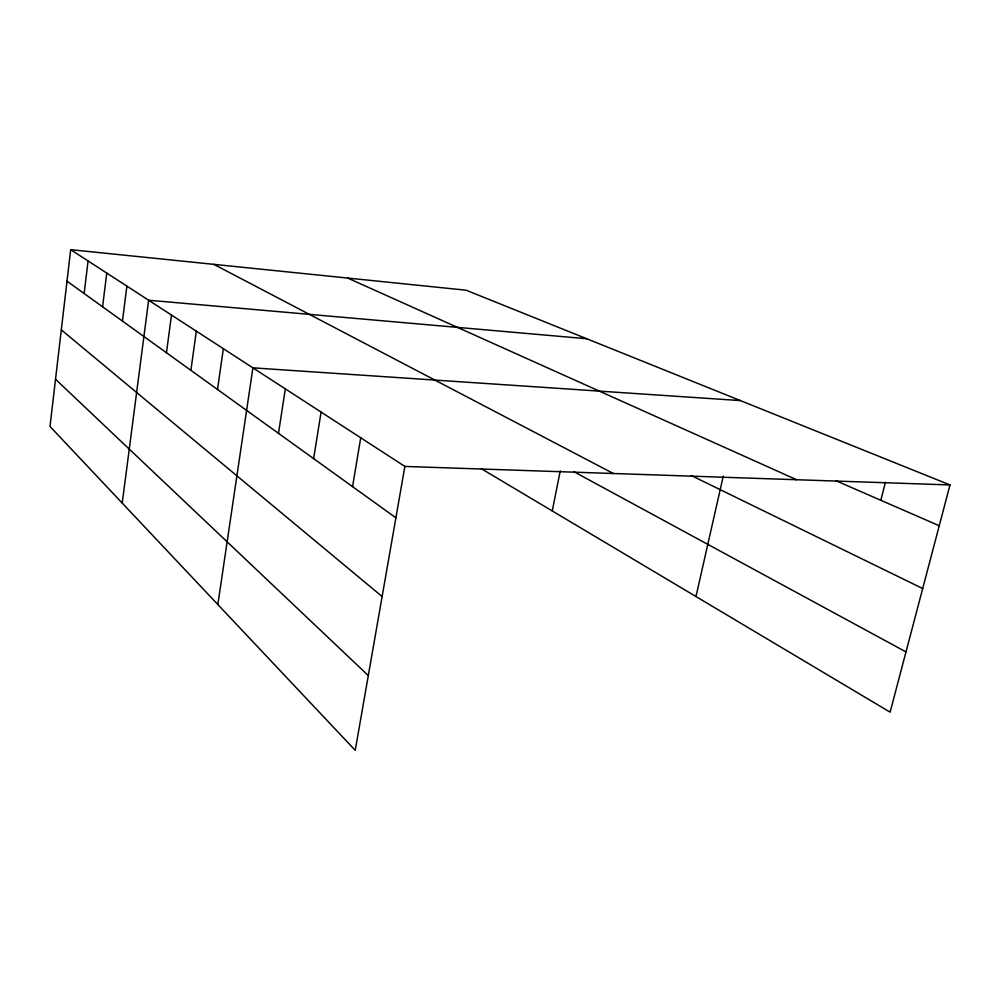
<?xml version="1.0" encoding="UTF-8"?>
<svg xmlns="http://www.w3.org/2000/svg" width="1000" height="1000" viewBox="0 0 1000 1000"><rect width="100%" height="100%" fill="white"/><g stroke="black" fill="none" stroke-linecap="round" stroke-linejoin="round"><path stroke-width="1.5" d="M70.688 249.675L50 426.463L355.225 750.325L404.888 466.425L70.688 249.675L466.1 290.2L950 484.938L890.113 712.163L481.4 468.75M84.162 293.525L88.062 260.95M102.587 306.788L106.75 273.062M122.45 321.075L126.875 286.125M122.225 503.1L148.637 300.225L586.712 338.738M166.45 352.738L171.5 315.062M190.9 370.325L196.325 331.163M217.512 389.475L223.35 348.688M217.838 604.55L252.9 367.85L740.375 400.588M278.488 433.338L285.325 388.888M313.637 458.625L321.087 412.075M352.562 486.625L360.725 437.788M552.25 510.938L560.262 470.875M695.975 596.538L723.263 476.138M880.837 500.288L885.413 482.2M404.888 466.425L950 484.938M835.725 480.625L939.25 525.75M347.675 278.062L796.575 479.725M691.237 475.513L922.7 588.538M213.825 264.35L613.375 473.512M573.787 471.637L906 651.912M67 281.188L395.9 517.812M61.3 329.862L382.125 596.538M55.525 379.25L368.3 675.562"/></g></svg>
